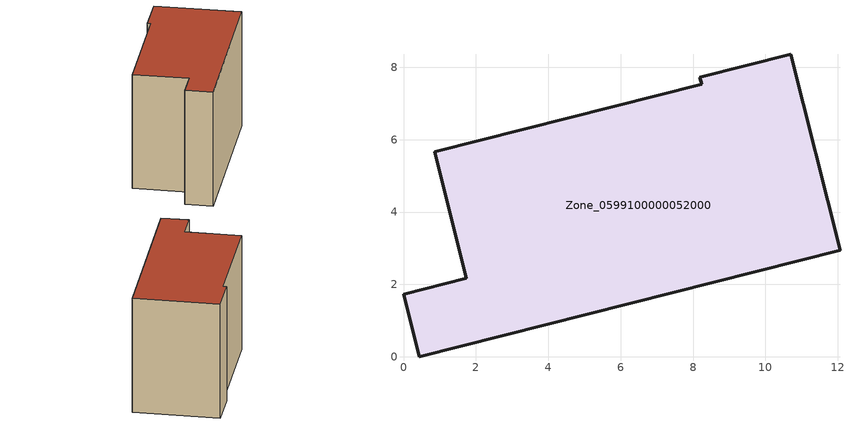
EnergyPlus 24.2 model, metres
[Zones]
Zone_0599100000052000
 floor ground (C_G): 12.06,2.94 0.44,0 0,1.73 1.74,2.17 0.86,5.67 8.24,7.53 8.18,7.73 10.7,8.36 z0
 wall outside (C_F): 0.44,0 12.06,2.94 10.7,8.36 8.18,7.73 8.24,7.53 0.86,5.67 1.74,2.17 0,1.73 0.44,0 z0:7.88
 roof outside (C_R): 8.24,7.53 0.86,5.67 1.74,2.17 0,1.73 0.44,0 12.06,2.94 10.7,8.36 8.18,7.73 z7.88
[BUILDING]
Pand.0599100000052000: North Axis=0; Terrain=City; Loads Convergence Tolerance Value=0.04; Temperature Convergence Tolerance Value=0.4; Solar Distribution=FullExterior; Maximum Number of Warmup Days=25; Minimum Number of Warmup Days=1
[Site:Location]
Rotterdam.The.Hague.AP_ZH_NLD Design_Conditions: Latitude=51.96; Longitude=4.45; Time Zone=1; Elevation=-4.5
[SITE:GROUNDTEMPERATURE:BUILDINGSURFACE]
18, 18, 18, 18, 18, 18, 18, 18, 18, 18, 18, 18
[MATERIAL] Thermal Absorptance=0.9; Solar Absorptance=0.7; Visible Absorptance=0.7
Name | Roughness | Thickness | Conductivity | Density | Specific Heat
G.TI.1975-1991 | MediumSmooth | 0.15 | 0.288461 | 540 | 1210
F.TI.1975-1991 | Rough | 0.3 | 0.230769 | 1920 | 840
R.TI.1975-1991 | MediumRough | 0.2 | 0.153846 | 1500 | 1000
[CONSTRUCTION]
C_G: G.TI.1975-1991
C_F: F.TI.1975-1991
C_R: R.TI.1975-1991
[ZONE]
Zone_0599100000052000: Type=1; Multiplier=1; Ceiling Height=Autocalculate; Volume=Autocalculate; Floor Area=autocalculate; Part of Total Floor Area=Yes
[ZONEINFILTRATION:DESIGNFLOWRATE]
Infil_Zone_0599100000052000: Zone or ZoneList or Space or SpaceList=Zone_0599100000052000; Schedule=AlwaysOn; Design Flow Rate Calculation Method=Flow/Area; Flow Rate per Floor Area=0.003; Constant Term Coefficient=1; Temperature Term Coefficient=0; Velocity Term Coefficient=0; Velocity Squared Term Coefficient=0
[HVACTEMPLATE:ZONE:IDEALLOADSAIRSYSTEM]
Zone_0599100000052000: Maximum Heating Supply Air Temperature=50; Minimum Cooling Supply Air Temperature=13; Maximum Heating Supply Air Humidity Ratio=0.0156; Minimum Cooling Supply Air Humidity Ratio=0.0077; Heating Limit=NoLimit; Cooling Limit=NoLimit; Dehumidification Control Type=ConstantSensibleHeatRatio; Cooling Sensible Heat Ratio=0.7; Dehumidification Setpoint=60; Humidification Control Type=None; Humidification Setpoint=30; Outdoor Air Method=None; Outdoor Air Flow Rate per Person=0.00944; Outdoor Air Flow Rate per Zone Floor Area=0; Outdoor Air Flow Rate per Zone=0; Demand Controlled Ventilation Type=None; Outdoor Air Economizer Type=NoEconomizer; Heat Recovery Type=None; Sensible Heat Recovery Effectiveness=0.7; Latent Heat Recovery Effectiveness=0.65
[ZONECONTROL:THERMOSTAT]
ThermostatControl_Zone_0599100000052000: Zone or ZoneList=Zone_0599100000052000; Control Type Schedule=DualSetpointControlType; Control 1=Thermostat_Zone_0599100000052000; Temperature Difference Between Cutout And Setpoint=0
[THERMOSTATSETPOINT:DUALSETPOINT]
Thermostat_Zone_0599100000052000: Heating Setpoint Temperature Schedule=HeatingSetpoint_Zone_0599100000052000; Cooling Setpoint Temperature Schedule=CoolingSetpoint_Zone_0599100000052000
[SCHEDULE:COMPACT]
HeatingSetpoint_Zone_0599100000052000: Through: 12/31, For: AllDays, Until: 24:00, 21
CoolingSetpoint_Zone_0599100000052000: Through: 12/31, For: AllDays, Until: 24:00, 24
DualSetpointControlType: Through: 12/31, For: AllDays, Until: 24:00, 4
AlwaysOn: Through: 12/31, For: AllDays, Until: 24:00, 1
